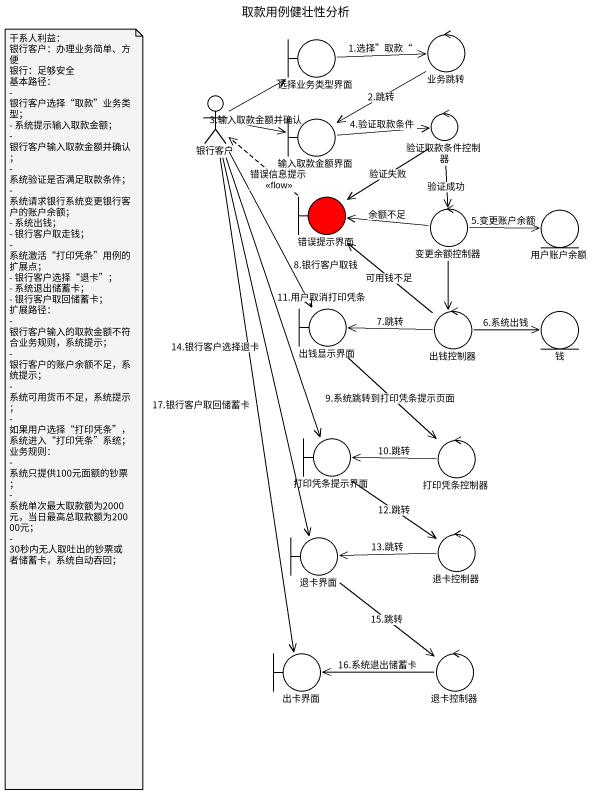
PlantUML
@startuml
title 取款用例健壮性分析
boundary 选择业务类型界面
control 业务跳转
actor 银行客户
boundary 输入取款金额界面
control 验证取款条件控制器
boundary 错误提示界面 #FF0000
control 变更余额控制器
entity 用户账户余额
boundary 出钱显示界面
control 出钱控制器
entity 钱
boundary 打印凭条提示界面
control 打印凭条控制器
boundary 退卡界面
control 退卡控制器
boundary 出卡界面
control "退卡控制器" as 退卡控制器_2
选择业务类型界面 -right-> 业务跳转 : 1.选择”取款“
业务跳转 --> 输入取款金额界面 : 2.跳转
银行客户 -up-> 选择业务类型界面
银行客户 -right-> 输入取款金额界面 : 3.输入取款金额并确认
银行客户 --> 出钱显示界面 : 8.银行客户取钱
银行客户 --> 打印凭条提示界面 : 11.用户取消打印凭条
银行客户 --> 退卡界面 : 14.银行客户选择退卡
银行客户 --> 出卡界面 : 17.银行客户取回储蓄卡
输入取款金额界面 -right-> 验证取款条件控制器 : 4.验证取款条件
验证取款条件控制器 --> 错误提示界面 : 验证失败
验证取款条件控制器 --> 变更余额控制器 : 验证成功
错误提示界面 .up.> 银行客户 : 错误信息提示\n<<flow>>
变更余额控制器 -left-> 错误提示界面 : 余额不足
变更余额控制器 -right-> 用户账户余额 : 5.变更账户余额
变更余额控制器 --> 出钱控制器
出钱显示界面 --> 打印凭条控制器 : 9.系统跳转到打印凭条提示页面
出钱控制器 -up-> 错误提示界面 : 可用钱不足
出钱控制器 -left-> 出钱显示界面 : 7.跳转
出钱控制器 -right-> 钱 : 6.系统出钱
打印凭条提示界面 --> 退卡控制器 : 12.跳转
打印凭条控制器 -left-> 打印凭条提示界面 : 10.跳转
退卡界面 --> 退卡控制器_2 : 15.跳转
退卡控制器 -left-> 退卡界面 : 13.跳转
退卡控制器_2 -left-> 出卡界面 : 16.系统退出储蓄卡
note as N1
  干系人利益：
  银行客户：办理业务简单、方便
  银行：足够安全
  基本路径：
  - 银行客户选择“取款”业务类型；
  - 系统提示输入取款金额；
  - 银行客户输入取款金额并确认；
  - 系统验证是否满足取款条件；
  - 系统请求银行系统变更银行客户的账户余额；
  - 系统出钱；
  - 银行客户取走钱；
  - 系统激活“打印凭条”用例的扩展点；
  - 银行客户选择“退卡”；
  - 系统退出储蓄卡；
  - 银行客户取回储蓄卡；
  扩展路径：
  - 银行客户输入的取款金额不符合业务规则，系统提示；
  - 银行客户的账户余额不足，系统提示；
  - 系统可用货币不足，系统提示；
  - 如果用户选择“打印凭条”，系统进入“打印凭条”系统；
  业务规则：
  - 系统只提供100元面额的钞票；
  - 系统单次最大取款额为2000元，当日最高总取款额为20000元；
  - 30秒内无人取吐出的钞票或者储蓄卡，系统自动吞回；
end note
@enduml
